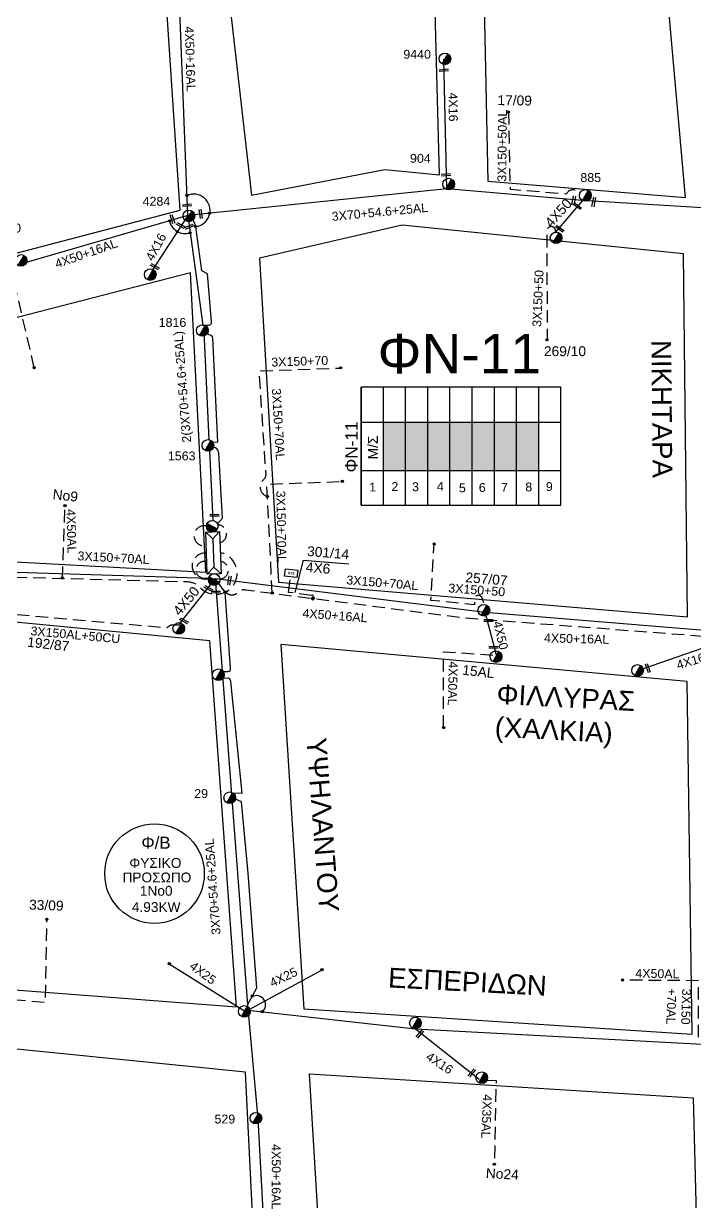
# Model space of a CAD drawing. Header units: millimetres. Extents: x 938 to 3112, y 793 to 1825.
# Drawn here: x 1179.6 to 1315.6, y 1448.9 to 1687.6 of the extents above; entities that cross this region are included whole.
import ezdxf
from ezdxf.enums import TextEntityAlignment as Align

# ---------------------------------------------------------------- set-up
doc = ezdxf.new("R2010")
doc.units = ezdxf.units.MM
doc.linetypes.add('DASHED', pattern=[19.05, 12.7, -6.35])
for name, color, linetype in [('Pillar OTE', 7, 'Continuous'), ('Ασφαλειοκιβώτια Χ.Τ 6 αναχωρήσεων', 7, 'Continuous'), ('Ασφαλειοκιβώτια Χ.Τ 9 αναχωρήσεων', 7, 'Continuous'), ('Γέφυρες Εναερίου Δικτύου', 7, 'Continuous'), ('Γυμνά εναέρια ΧΤ (3Φ)   4x16AL', 7, 'Continuous'), ('Γυμνά εναέρια ΧΤ (3Φ)   4x35AL', 7, 'Continuous'), ('Γυμνά εναέρια ΧΤ (3Φ)   4x50AL', 7, 'Continuous'), ('Γυμνά εναέρια ΧΤ και ΦΟΠ (3Φ)   4x50+16AL', 7, 'Continuous'), ('Εναέρια παροχή ΧΤ 4x16', 7, 'SYN_LINE'), ('Εναέρια παροχή ΧΤ 4x25', 7, 'SYN_LINE'), ('Επιγραφές - Σχήματα', 7, 'Continuous'), ('Καλώδια ΧΤ   3x150+50AL', 7, 'DASHED'), ('Καλώδια ΧΤ   3x150+50ALXLPE', 7, 'DASHED'), ('Καλώδια ΧΤ   3x150+70AL', 7, 'DASHED'), ('Καλώδια ΧΤ   3x150AL+50CU', 7, 'DASHED'), ('Καλώδια ΧΤ   4x50AL', 7, 'DASHED'), ('Μηχανική τομή', 7, 'Continuous'), ('Στύλος ΦΜ', 7, 'Continuous'), ('Στύλος ΦΜ @ 1', 7, 'Continuous'), ('Συνδέσεις', 7, 'Continuous'), ('Συνεστραμμένα ΧΤ   3x70+54.6+25AL', 7, 'SYN_LINE'), ('Υποσταθμός εναέριος 2 στύλων', 7, 'Continuous'), ('Υποσταθμός πόλεως', 7, 'Continuous'), ('Υπόβαθρο ΔΕΗ', 7, 'Continuous'), ('Υπόγεια Καλώδια Δικτύου ΧΤ   .15', 7, 'DASHED'), ('Υπόγεια καλώδια Παροχών ΧΤ   4x6', 7, 'DASHED')]:
    doc.layers.add(name, color=color, linetype=linetype)
doc.styles.add('ar', font='arial.ttf')
doc.styles.get("Standard").update_dxf_attribs({"font": 'arial.ttf'})
doc.linetypes.add('SYN_LINE', pattern='A,0.5,-0.0001,["/\\/\\/\\/",Standard,S=0.1,R=0,X=0,Y=-0.05],-0.25', length=0.7501)
doc.dimstyles.new('ISO-25', dxfattribs={"dimtxt": 2.5, "dimasz": 2.5, "dimexe": 1.25, "dimexo": 0.625, "dimtad": 1, "dimtxsty": 'Standard', "dimcen": 2.5, "dimaunit": 2, "dimazin": 0, "dimtfac": 1, "dimtmove": 0, "dimatfit": 3, "dimfxl": 1, "dimarcsym": 0})

# ---------------------------------------------------------------- blocks, each defined once
blk = doc.blocks.new('ΥΠΟΣΤΑΘΜΟΣ ΕΝΑΕΡΙΟΣ ΕΠΙ 2 ΣΤΥΛΩΝ')
at = {"layer": 'Υποσταθμός εναέριος 2 στύλων', "linetype": 'Continuous'}
for points in [[(-11.97, -2.11, 0.574793), (-8.45, -0.07, 0.268822), (-9.64, 1.98)], [(9.68, -2.15, 0.574793), (13.19, -0.1, 0.268822), (12.01, 1.95)]]:
    blk.add_hatch(color=256, dxfattribs=at).paths.add_polyline_path(points)
for p, q in [((-11.97, -2.11), (-9.64, 1.98)), ((9.68, -2.15), (12.01, 1.95))]:
    blk.add_line(p, q, dxfattribs=at)
for centre in [(-10.81, -0.07), (10.84, -0.1)]:
    blk.add_circle(centre, 2.36, dxfattribs=at)
at = {"layer": 'Υποσταθμός πόλεως', "linetype": 'Continuous', "ltscale": 40}
blk.add_lwpolyline([(-8.57, 2.82), (8.57, 2.82), (8.57, -2.82), (-8.57, -2.82)], close=True, dxfattribs=at)
for points in [[(-5.75, 0), (-8.57, 2.82)], [(-8.57, -2.82), (-5.75, 0)], [(-5.75, 0), (5.75, 0)], [(5.75, 0), (8.57, 2.82)], [(8.57, -2.82), (5.75, 0)]]:
    blk.add_lwpolyline(points, dxfattribs=at)
at = {"layer": 'Υποσταθμός εναέριος 2 στύλων', "ltscale": 40, "flags": 1}
for tag, p in [('ΜΕΤΑΣΧΗΜΑΤΙΣΜΟΣ', (14.09, 2.51)), ('ΙΣΧΥΣ', (14.07, -0.28)), ('ΑΡΙΘΜΟΣ', (14.19, -3))]:
    blk.add_attdef(tag, p, '', height=1.8, dxfattribs=at)
blk = doc.blocks.new('ΥΠΑΡΧΩΝ ΤΣΙΜΕΝΤΕΝΙΟΣ ΣΤΥΛΟΣ')
at = {"layer": 'Στύλος ΦΜ'}
blk.add_hatch(color=256, dxfattribs=at).paths.add_polyline_path([(-1.29, -2.28, 0.574793), (2.62, 0, 0.268822), (1.3, 2.27)])
blk.add_line((-1.29, -2.28), (1.3, 2.27), dxfattribs=at)
blk.add_circle((0, 0), 2.62, dxfattribs=at)
at = {"layer": 'Στύλος ΦΜ', "flags": 4}
for tag, p in [('ΑΡΙΘΜΟΣ', (-4.68, 8.05)), ('ΤΥΠΟΣ', (-4.91, 3.03))]:
    blk.add_attdef(tag, p, '', height=4, dxfattribs=at)
blk = doc.blocks.new('_ΣΥΝΔΕΣΗ')
at = {"layer": 'Συνδέσεις', "linetype": 'SYN_LINE', "ltscale": 40}
blk.add_hatch(color=256, dxfattribs=at).paths.add_polyline_path([(0.5, -0.01, 1), (-0.5, -0.01, 1)])
at = {"layer": 'Συνδέσεις'}
blk.add_circle((0, -0.01), 0.5, dxfattribs=at)
blk = doc.blocks.new('ΜΗΧΑΝΙΚΗ ΤΟΜΗ')
at = {"layer": 'Μηχανική τομή', "ltscale": 40}
for p, q in [((-1.89, 0.78), (1.89, 0.78)), ((1.89, 0), (-1.89, 0))]:
    blk.add_line(p, q, dxfattribs=at)
blk = doc.blocks.new('ΑΣΦΑΛΕΙΟΚΙΒΩΤΙΟ ΥΠΟΣΤΑΘΜΟΥ 9 ΑΝΑΧΩΡΗΣΕΩΝ')
at = {"layer": 'Ασφαλειοκιβώτια Χ.Τ 9 αναχωρήσεων', "ltscale": 40}
for p, q in [((-23.8, 40.36), (24.02, 40.36)), ((-9.72, 40.36), (-9.72, -40.64)), ((9.94, 40.36), (9.94, -40.64)), ((-23.8, 31.36), (24.02, 31.36)), ((-23.8, 22.36), (24.02, 22.36)), ((-23.8, 13.36), (24.02, 13.36)), ((-23.8, 4.36), (24.02, 4.36)), ((-23.8, -4.64), (24.02, -4.64)), ((-23.8, -13.64), (24.02, -13.64)), ((-23.8, -22.64), (24.02, -22.64)), ((-23.8, -31.64), (24.02, -31.64))]:
    blk.add_line(p, q, dxfattribs=at)
at = {"layer": 'Ασφαλειοκιβώτια Χ.Τ 9 αναχωρήσεων'}
blk.add_lwpolyline([(-23.8, -40.64), (24.02, -40.64), (24.02, 40.36), (-23.8, 40.36)], close=True, dxfattribs=at)
for s, p in [('1', (-18.22, 37.06)), ('2', (-18.02, 28.07)), ('3', (-18.09, 19.73)), ('4', (-17.94, 9.66)), ('5', (-18.55, 0.71)), ('6', (-18.4, -7.35)), ('7', (-18.34, -16.37)), ('8', (-18.19, -26.2)), ('9', (-18.02, -34.53))]:
    blk.add_text(s, height=3.6, rotation=270, dxfattribs=at).set_placement(p)
at = {"layer": 'Ασφαλειοκιβώτια Χ.Τ 9 αναχωρήσεων', "ltscale": 40}
for tag, height, p in [('ΟΝΟΜΑ', 5, (-0.16, 44.31)), ('ΚΕΙΜΕΝΟ 1', 2, (17.06, 35.59)), ('ΚΕΙΜΕΝΟ 2', 2, (17.06, 26.88)), ('ΚΕΙΜΕΝΟ 3', 2, (17.06, 17.69)), ('ΚΕΙΜΕΝΟ 4', 2, (17.06, 8.71)), ('ΚΕΙΜΕΝΟ 5', 2, (17.06, -0.13)), ('ΚΕΙΜΕΝΟ 6', 2, (17.06, -9.05)), ('ΚΕΙΜΕΝΟ 7', 2, (17.06, -18.13)), ('ΚΕΙΜΕΝΟ 8', 2, (17.06, -26.85)), ('ΚΕΙΜΕΝΟ 9', 2, (17.06, -35.99)), ('ΣΧ', 2, (-0.1, -42.64))]:
    blk.add_attdef(tag, text='', height=height, dxfattribs=at).set_placement(p, align=Align.MIDDLE_CENTER)
blk = doc.blocks.new('TSONTA XT1')
at = {"ltscale": 40}
h = blk.add_hatch(color=256, dxfattribs=at)
h.dxf.hatch_style = 1
h.paths.add_polyline_path([(595.96, 2487.66), (597.07, 2488.77), (595.96, 2489.87), (594.85, 2488.77)])
blk.add_lwpolyline([(594.85, 2488.77), (595.96, 2489.87), (597.07, 2488.77), (595.96, 2487.66)], close=True, dxfattribs=at)
blk = doc.blocks.new('PILLAR ΟΤΕ')
at = {"layer": 'Pillar OTE', "ltscale": 40}
blk.add_lwpolyline([(-3.31, 2.02), (3.39, 2.02), (3.39, -1.99), (-3.31, -1.99)], close=True, dxfattribs=at)
at = {"layer": 'Pillar OTE', "insert": (-1.81, 0.71), "char_height": 1.3575, "width": 109.961, "attachment_point": 1}
blk.add_mtext('{\\fArial|b1|i0|c161|p34;OTE}', dxfattribs=at)

msp = doc.modelspace()

# ---------------------------------------------------------------- hatches: boundary and pattern name
at = {"layer": 'Ασφαλειοκιβώτια Χ.Τ 6 αναχωρήσεων'}
for color, points in [(85, [(1252.56, 1606.89), (1252.56, 1597.07), (1257.06, 1597.07), (1257.06, 1606.89)]), (27, [(1257.06, 1606.89), (1257.06, 1597.07), (1261.56, 1597.07), (1261.56, 1606.89)]), (2, [(1261.56, 1606.89), (1261.56, 1597.07), (1266.06, 1597.07), (1266.06, 1606.89)]), (30, [(1266.06, 1606.89), (1266.06, 1597.07), (1270.56, 1597.07), (1270.56, 1606.89)]), (6, [(1270.56, 1606.89), (1270.56, 1597.07), (1275.06, 1597.07), (1275.06, 1606.89)])]:
    msp.add_hatch(color=color, dxfattribs=at).paths.add_polyline_path(points)
at = {"layer": 'Γέφυρες Εναερίου Δικτύου', "linetype": 'DASHED', "ltscale": 0.2}
h = msp.add_hatch(color=62, dxfattribs=at)
h.dxf.hatch_style = 1
h.paths.add_polyline_path([(1284.05, 1606.88), (1279.55, 1606.88), (1279.55, 1597.05), (1284.05, 1597.05)])
at = {"layer": 'Επιγραφές - Σχήματα', "linetype": 'DASHED', "ltscale": 0.2}
h = msp.add_hatch(color=1, dxfattribs=at)
h.dxf.hatch_style = 1
h.paths.add_polyline_path([(1279.55, 1606.88), (1275.05, 1606.88), (1275.05, 1597.05), (1279.55, 1597.05)])

# ---------------------------------------------------------------- linework, layer by layer
at = {"layer": 'Γέφυρες Εναερίου Δικτύου', "color": 1, "flags": 128}
msp.add_lwpolyline([(1225.12, 1487.65), (1259.1, 1483.88), (1326.12, 1480.3)], dxfattribs=at)
at = {"layer": 'Γέφυρες Εναερίου Δικτύου', "color": 0, "ltscale": 0.2}
for centre, radius, start, end in [((1214.11, 1649.76), 3.32, 277.2338, 114.2831), ((1212.42, 1648.39), 3.3, 192.9966, 286.9022)]:
    msp.add_arc(centre, radius, start, end, dxfattribs=at)
at = {"layer": 'Γέφυρες Εναερίου Δικτύου', "color": 0, "linetype": 'Continuous', "ltscale": 0.2}
msp.add_arc((1226.83, 1488.75), 1.87, 310.7829, 118.9722, dxfattribs=at)
at = {"layer": 'Γυμνά εναέρια ΧΤ (3Φ)   4x16AL', "color": 85, "flags": 128}
msp.add_lwpolyline([(1325.91, 1564.02), (1305.22, 1556.86)], dxfattribs=at)
at = {"layer": 'Γυμνά εναέρια ΧΤ (3Φ)   4x35AL', "color": 1, "linetype": 'DASHED', "ltscale": 0.2, "flags": 128}
msp.add_lwpolyline([(1273.38, 1473.52), (1275.42, 1473.41), (1275.06, 1456.42)], dxfattribs=at)
at = {"layer": 'Γυμνά εναέρια ΧΤ (3Φ)   4x50AL', "color": 62, "linetype": 'Continuous', "ltscale": 0.2, "flags": 128}
msp.add_lwpolyline([(1292.93, 1651.77), (1287.34, 1645.24)], dxfattribs=at)
at = {"layer": 'Γυμνά εναέρια ΧΤ (3Φ)   4x50AL', "color": 85, "flags": 128}
msp.add_lwpolyline([(1275.5, 1559.6), (1273.23, 1568.35)], dxfattribs=at)
at = {"layer": 'Γυμνά εναέρια ΧΤ και ΦΟΠ (3Φ)   4x50+16AL', "color": 62, "flags": 128}
msp.add_lwpolyline([(1212.9, 1648.71), (1211.17, 1693.78), (1202.06, 1728.59)], dxfattribs=at)
at = {"layer": 'Γυμνά εναέρια ΧΤ και ΦΟΠ (3Φ)   4x50+16AL', "color": 85, "flags": 128}
msp.add_lwpolyline([(1218.47, 1575.19), (1273.23, 1568.35), (1325.91, 1564.02), (1323.63, 1605.92), (1324.99, 1649.81)], dxfattribs=at)
at = {"layer": 'Γυμνά εναέρια ΧΤ και ΦΟΠ (3Φ)   4x50+16AL', "color": 30, "flags": 128}
msp.add_lwpolyline([(1212.9, 1648.71), (1178.53, 1638.76), (1151.68, 1625.19), (1114.35, 1613.27)], dxfattribs=at)
at = {"layer": 'Γυμνά εναέρια ΧΤ και ΦΟΠ (3Φ)   4x50+16AL', "color": 2, "flags": 128}
msp.add_lwpolyline([(1217.12, 1575.15), (1176.07, 1576.42), (1107.69, 1580.86), (1108.09, 1582.32)], dxfattribs=at)
at = {"layer": 'Γυμνά εναέρια ΧΤ και ΦΟΠ (3Φ)   4x50+16AL', "color": 6, "linetype": 'DASHED', "ltscale": 0.2, "flags": 128}
msp.add_lwpolyline([(1220.53, 1572.4, 0.422254), (1223.25, 1572.46, -0.274268), (1224.65, 1572.88), (1268.98, 1567.19), (1321.59, 1563.17)], format="xyb", dxfattribs=at)
at = {"layer": 'Γυμνά εναέρια ΧΤ και ΦΟΠ (3Φ)   4x50+16AL', "color": 27, "flags": 128}
msp.add_lwpolyline([(1225.02, 1488.77), (1227.13, 1465.68), (1229.78, 1417.13)], dxfattribs=at)
at = {"layer": 'Εναέρια παροχή ΧΤ 4x16', "color": 62, "linetype": 'SYN_LINE', "ltscale": 20, "flags": 128}
msp.add_lwpolyline([(1265.4, 1654.17), (1264.85, 1680.44)], dxfattribs=at)
at = {"layer": 'Εναέρια παροχή ΧΤ 4x16', "color": 30, "linetype": 'SYN_LINE', "ltscale": 15, "flags": 128}
msp.add_lwpolyline([(1212.9, 1648.71), (1205.66, 1637.51)], dxfattribs=at)
at = {"layer": 'Εναέρια παροχή ΧΤ 4x16', "color": 1, "ltscale": 20, "flags": 128}
msp.add_lwpolyline([(1259.1, 1483.88), (1271.97, 1473.68)], dxfattribs=at)
at = {"layer": 'Εναέρια παροχή ΧΤ 4x25', "color": 27, "linetype": 'SYN_LINE', "ltscale": 20, "flags": 128}
msp.add_lwpolyline([(1209.18, 1497.05), (1224.63, 1487.38), (1240.15, 1495.86)], dxfattribs=at)
at = {"layer": 'Επιγραφές - Σχήματα', "color": 202}
msp.add_circle((1206.18, 1515.35), 10.09, dxfattribs=at)
at = {"layer": 'Επιγραφές - Σχήματα', "color": 30, "linetype": 'DASHED', "ltscale": 0.2}
msp.add_arc((1218.92, 1584.18), 1.86, 286.8143, 86.4812, dxfattribs=at)
at = {"layer": 'Επιγραφές - Σχήματα', "color": 2, "linetype": 'DASHED', "ltscale": 0.2}
msp.add_arc((1216.29, 1576.91), 1.71, 73.2403, 303.5112, dxfattribs=at)
at = {"layer": 'Επιγραφές - Σχήματα', "color": 85, "linetype": 'DASHED', "ltscale": 0.2}
msp.add_arc((1219.36, 1576.84), 1.78, 273.0295, 82.1813, dxfattribs=at)
at = {"layer": 'Καλώδια ΧΤ   3x150+50AL', "color": 62, "linetype": 'DASHED', "ltscale": 0.2, "flags": 128}
for points in [[(1277.91, 1669.69), (1278.26, 1654.06), (1289.72, 1653.13, -0.695941), (1292.35, 1653.02)], [(1287.45, 1645.38, 1.127452), (1285.72, 1645.65), (1285.75, 1623.51)]]:
    msp.add_lwpolyline(points, format="xyb", dxfattribs=at)
at = {"layer": 'Καλώδια ΧΤ   3x150+50AL', "color": 85, "linetype": 'DASHED', "ltscale": 0.2, "flags": 128}
msp.add_lwpolyline([(1272.96, 1570.26), (1272.56, 1571.24, 0.776732), (1271.02, 1571.03), (1271.03, 1569.84), (1262.19, 1570.72), (1262.87, 1582.13)], format="xyb", dxfattribs=at)
at = {"layer": 'Καλώδια ΧΤ   3x150+50ALXLPE', "color": 62, "linetype": 'DASHED', "ltscale": 0.2}
msp.add_arc((1216.25, 1583.81), 2.04, 76.9928, 281.6078, dxfattribs=at)
at = {"layer": 'Καλώδια ΧΤ   3x150+50ALXLPE', "color": 1, "linetype": 'DASHED', "ltscale": 0.2}
msp.add_arc((1216.44, 1577.69), 2.63, 83.8961, 285.037, dxfattribs=at)
at = {"layer": 'Καλώδια ΧΤ   3x150+70AL', "color": 6, "linetype": 'DASHED', "ltscale": 0.2, "flags": 128}
msp.add_lwpolyline([(1229.06, 1591.76, -0.575789), (1228.28, 1595.18, 0.272228), (1228.74, 1596.73), (1227.4, 1617.22), (1243.91, 1617.82)], format="xyb", dxfattribs=at)
msp.add_lwpolyline([(1230.04, 1572.19), (1228.93, 1594.29), (1244.23, 1594.83)], dxfattribs=at)
at = {"layer": 'Καλώδια ΧΤ   3x150+70AL', "color": 85, "linetype": 'DASHED', "ltscale": 0.2, "flags": 128}
msp.add_lwpolyline([(1168.05, 1530.43), (1150.5, 1530.51), (1151.11, 1495.88), (1156.43, 1491.86), (1184.06, 1489.25), (1184.35, 1506.06)], dxfattribs=at)
at = {"layer": 'Καλώδια ΧΤ   3x150AL+50CU', "color": 27, "linetype": 'DASHED', "ltscale": 0.2, "flags": 128}
msp.add_lwpolyline([(1210.99, 1565.73), (1209.51, 1565.73), (1208.67, 1565.15), (1170.95, 1568.43)], dxfattribs=at)
at = {"layer": 'Καλώδια ΧΤ   4x50AL', "color": 30, "linetype": 'DASHED', "ltscale": 0.2, "flags": 128}
msp.add_lwpolyline([(1181.8, 1617.86), (1176.77, 1639.56)], dxfattribs=at)
at = {"layer": 'Καλώδια ΧΤ   4x50AL', "color": 6, "linetype": 'DASHED', "ltscale": 0.2, "flags": 128}
msp.add_lwpolyline([(1187.5, 1575.09), (1188.02, 1589.87)], dxfattribs=at)
msp.add_lwpolyline([(1177.8, 1575.46), (1212.69, 1574.54, -0.167818), (1215.25, 1573.59, 1.425444), (1219.53, 1580.42)], format="xyb", dxfattribs=at)
at = {"layer": 'Καλώδια ΧΤ   4x50AL', "color": 27, "flags": 128}
msp.add_lwpolyline([(1218.47, 1575.19), (1210.99, 1565.73)], dxfattribs=at)
at = {"layer": 'Καλώδια ΧΤ   4x50AL', "color": 85, "linetype": 'DASHED', "ltscale": 0.2, "flags": 128}
msp.add_lwpolyline([(1264.78, 1544.91), (1264.78, 1560.31), (1275.5, 1559.6)], dxfattribs=at)
at = {"layer": 'Καλώδια ΧΤ   4x50AL', "color": 1, "linetype": 'DASHED', "ltscale": 0.2, "flags": 128}
msp.add_lwpolyline([(1316.42, 1482.19), (1316.47, 1493.64), (1301.04, 1493.76)], dxfattribs=at)
at = {"layer": 'Συνεστραμμένα ΧΤ   3x70+54.6+25AL', "color": 62, "linetype": 'SYN_LINE', "ltscale": 20, "flags": 128}
for points in [[(1265.4, 1654.17), (1212.9, 1648.71)], [(1292.88, 1651.8), (1265.4, 1654.17)], [(1324.99, 1649.81), (1292.94, 1651.8)]]:
    msp.add_lwpolyline(points, dxfattribs=at)
at = {"layer": 'Συνεστραμμένα ΧΤ   3x70+54.6+25AL', "color": 30, "linetype": 'SYN_LINE', "ltscale": 20, "flags": 128}
for points in [[(1212.9, 1648.71), (1215.99, 1626.5)], [(1216.08, 1625.81), (1216.17, 1625.18), (1217.2, 1603.31)], [(1217.24, 1602.53), (1217.97, 1586.94)]]:
    msp.add_lwpolyline(points, dxfattribs=at)
at = {"layer": 'Συνεστραμμένα ΧΤ   3x70+54.6+25AL', "color": 62, "linetype": 'SYN_LINE', "ltscale": 20, "flags": 128}
for points in [[(1215.99, 1626.5), (1217.14, 1626.5, 0.467968), (1217.75, 1627.22), (1216.9, 1636.91), (1215.8, 1637.52), (1214.52, 1646.47, 0.247546), (1212.9, 1648.71, 3.137484)], [(1217.42, 1602.85), (1219.03, 1602.81), (1218, 1623.88, 0.411168), (1217.27, 1624.55), (1216.17, 1625.18)], [(1218.97, 1586.22), (1219.94, 1587.38), (1219.21, 1600.56, 0.569978), (1217.28, 1601.57)]]:
    msp.add_lwpolyline(points, format="xyb", dxfattribs=at)
at = {"layer": 'Συνεστραμμένα ΧΤ   3x70+54.6+25AL', "color": 27, "linetype": 'SYN_LINE', "ltscale": 20, "flags": 128}
for points in [[(1218.47, 1575.19), (1221.79, 1531.38)], [(1221.92, 1529.66), (1225.02, 1488.77)]]:
    msp.add_lwpolyline(points, dxfattribs=at)
at = {"layer": 'Συνεστραμμένα ΧΤ   3x70+54.6+25AL', "color": 1, "linetype": 'SYN_LINE', "ltscale": 20, "flags": 128}
for points in [[(1219.91, 1556.29), (1221.06, 1556.31, 0.459093), (1221.61, 1556.96), (1220.53, 1572.4), (1218.47, 1575.19)], [(1221.78, 1531.73), (1223.96, 1531.66), (1221.66, 1554.29, 0.278206), (1221.17, 1554.95), (1220.02, 1554.88)]]:
    msp.add_lwpolyline(points, format="xyb", dxfattribs=at)
msp.add_lwpolyline([(1225.02, 1488.77), (1226.94, 1492.21), (1225.17, 1515.44), (1223.84, 1529.9), (1221.85, 1530.8)], dxfattribs=at)
at = {"layer": 'Υπόβαθρο ΔΕΗ', "flags": 128}
for points in [[(1272.04, 1736.65), (1273.72, 1655.71), (1313.82, 1652.38), (1305.59, 1744.99), (1302.98, 1746.57)], [(1272.04, 1736.65), (1273.72, 1655.71), (1313.82, 1652.38), (1305.59, 1744.99), (1302.98, 1746.57)], [(1225.82, 1652.86), (1252.85, 1658.09), (1263.95, 1656.98), (1261.9, 1733.48), (1215.45, 1721.2), (1219.97, 1704.49)], [(1225.82, 1652.86), (1252.85, 1658.09), (1263.95, 1656.98), (1261.9, 1733.48), (1215.45, 1721.2), (1219.97, 1704.49)], [(1126.78, 1691.2), (1128.7, 1681.16), (1117.91, 1624.56), (1168, 1638.5), (1211.36, 1649.82), (1207.81, 1703.67), (1204.01, 1717.05)], [(1126.78, 1691.2), (1128.7, 1681.16), (1117.91, 1624.56), (1168, 1638.5), (1211.36, 1649.82), (1207.81, 1703.67), (1204.01, 1717.05)], [(1314.19, 1567.38), (1313.39, 1640.96), (1256.35, 1646.75), (1227.45, 1640.09), (1231.31, 1574.39)], [(1314.19, 1567.38), (1313.39, 1640.96), (1256.35, 1646.75), (1227.45, 1640.09), (1231.31, 1574.39)], [(1216.61, 1576.47), (1213.47, 1637.12), (1114.52, 1611.66), (1109.29, 1582.31), (1164.28, 1579.26)], [(1216.61, 1576.47), (1213.47, 1637.12), (1114.52, 1611.66), (1109.29, 1582.31), (1164.28, 1579.26)], [(1152.91, 1496.6), (1156.62, 1493.43), (1222.81, 1488.36), (1217.42, 1562.54), (1151.06, 1568.85)], [(1152.91, 1496.6), (1156.62, 1493.43), (1222.81, 1488.36), (1217.42, 1562.54), (1151.06, 1568.85)], [(1236.45, 1487.97), (1315.16, 1482.84), (1314.13, 1554.27), (1231.8, 1561.76)], [(1236.45, 1487.97), (1315.16, 1482.84), (1314.13, 1554.27), (1231.8, 1561.76)], [(1226.75, 1341.88), (1232.92, 1346.42), (1226.88, 1430.01), (1224.61, 1475.1), (1135.18, 1484.07), (1134.4, 1483.29), (1157.59, 1407.51), (1170.13, 1373.44)], [(1226.75, 1341.88), (1232.92, 1346.42), (1226.88, 1430.01), (1224.61, 1475.1), (1135.18, 1484.07), (1134.4, 1483.29), (1157.59, 1407.51), (1170.13, 1373.44)], [(1237.58, 1474.76), (1315.35, 1469.89), (1317.04, 1403.72), (1308.78, 1397.48), (1241.09, 1416.37)], [(1237.58, 1474.76), (1315.35, 1469.89), (1317.04, 1403.72), (1308.78, 1397.48), (1241.09, 1416.37)]]:
    msp.add_lwpolyline(points, close=True, dxfattribs=at)
msp.add_lwpolyline([(1236.39, 1578.89), (1245.59, 1578.13)], dxfattribs=at)
at = {"layer": 'Υπόγεια καλώδια Παροχών ΧΤ   4x6', "color": 6, "linetype": 'DASHED', "ltscale": 0.2}
msp.add_lwpolyline([(1238.32, 1571.44, 0.822345), (1238.04, 1571.75), (1233.33, 1572.36), (1233.73, 1575.48)], format="xyb", dxfattribs=at)

# ---------------------------------------------------------------- block references
at = {"layer": 'Pillar OTE', "xscale": 0.375, "yscale": 0.375, "zscale": 0.375, "rotation": 353.8145471443128}
msp.add_blockref('PILLAR ΟΤΕ', (1233.85, 1576.23), dxfattribs=at)
at = {"layer": 'Ασφαλειοκιβώτια Χ.Τ 9 αναχωρήσεων', "xscale": 0.5, "yscale": 0.5, "zscale": 0.5, "rotation": 90}
msp.add_blockref('ΑΣΦΑΛΕΙΟΚΙΒΩΤΙΟ ΥΠΟΣΤΑΘΜΟΥ 9 ΑΝΑΧΩΡΗΣΕΩΝ', (1268.24, 1601.91), dxfattribs=at).add_auto_attribs({'ΟΝΟΜΑ': 'ΦΝ-11'})
at = {"layer": 'Μηχανική τομή'}
for p, xscale, yscale, zscale, rotation in [((1264.8, 1678.36), 0.5000000000000131, 0.5000000000000131, 0.5000000000000131, 184.3831072457181), ((1265.25, 1657.17), 0.5000000000000131, 0.5000000000000131, 0.5000000000000131, 184.3831072457181), ((1290.96, 1651.82), 0.5000000000000013, 0.5000000000000013, 0.5000000000000013, 259.2519653000477), ((1295.03, 1651.51), 0.5000000000000013, 0.5000000000000013, 0.5000000000000013, 259.2519653000477), ((1212.76, 1651), 0.5000000000000131, 0.5000000000000131, 0.5000000000000131, 184.3831072457181), ((1215.34, 1649.04), 0.4999999999999737, 0.4999999999999737, 0.4999999999999737, 278.2548495883136), ((1291.74, 1650.49), 0.4999999999999936, 0.4999999999999936, 0.4999999999999936, 323.3746325695993), ((1209.61, 1647.95), 0.4999999999999804, 0.4999999999999804, 0.4999999999999804, 287.7122593191195), ((1211.39, 1646.53), 0.4999999999999193, 0.4999999999999193, 0.4999999999999193, 331.3658888385778), ((1213.14, 1646.63), 0.5000000000000376, 0.5000000000000376, 0.5000000000000376, 201.5277077003268), ((1288.2, 1645.89), 0.4999999999999936, 0.4999999999999936, 0.4999999999999936, 323.3746325695993), ((1206.14, 1638.19), 0.4999999999999193, 0.4999999999999193, 0.4999999999999193, 331.3658888385778), ((1218.36, 1587.79), 0.4999999999999269, 0.4999999999999269, 0.4999999999999269, 359.1130038989032), ((1221.54, 1574.73), 0.4999999999999809, 0.4999999999999809, 0.4999999999999809, 81.0283720994565), ((1217.01, 1572.96), 0.4999999999999193, 0.4999999999999193, 0.4999999999999193, 331.3658888385778), ((1218.58, 1572.22), 0.4999999999999269, 0.4999999999999269, 0.4999999999999269, 359.1130038989032), ((1212.04, 1566.43), 0.4999999999999191, 0.4999999999999191, 0.4999999999999191, 331.3658888385778), ((1273.89, 1566.46), 0.4999999999999269, 0.4999999999999269, 0.4999999999999269, 359.1130038989032), ((1274.87, 1561.04), 0.4999999999999269, 0.4999999999999269, 0.4999999999999269, 359.1130038989032), ((1306.37, 1557.06), 0.4999999999999568, 0.4999999999999568, 0.4999999999999568, 108.7331415844752), ((1260.11, 1482.72), 0.4999999999999677, 0.4999999999999677, 0.4999999999999677, 48.57427349971942), ((1270.63, 1474.85), 0.4999999999999677, 0.4999999999999677, 0.4999999999999677, 48.57427349971942)]:
    msp.add_blockref('ΜΗΧΑΝΙΚΗ ΤΟΜΗ', p, dxfattribs=dict(at, xscale=xscale, yscale=yscale, zscale=zscale, rotation=rotation))
at = {"layer": 'Στύλος ΦΜ @ 1', "ltscale": 40}
ref = msp.add_blockref('ΥΠΑΡΧΩΝ ΤΣΙΜΕΝΤΕΝΙΟΣ ΣΤΥΛΟΣ', (1265.04, 1680.48), dxfattribs=dict(at, xscale=0.4499999999998181, yscale=0.4499999999998181, zscale=0.4499999999998181))
ref.add_attrib('ΤΥΠΟΣ', '9440', (1256.62, 1680.51), dxfattribs={"layer": 'Στύλος ΦΜ', "height": 1.8, "flags": 4})
ref = msp.add_blockref('ΥΠΑΡΧΩΝ ΤΣΙΜΕΝΤΕΝΙΟΣ ΣΤΥΛΟΣ', (1265.04, 1680.48), dxfattribs=dict(at, xscale=0.4499999999998181, yscale=0.4499999999998181, zscale=0.4499999999998181))
ref.add_attrib('ΤΥΠΟΣ', '9440', (1256.62, 1680.51), dxfattribs={"layer": 'Στύλος ΦΜ', "height": 1.8, "flags": 4})
ref = msp.add_blockref('ΥΠΑΡΧΩΝ ΤΣΙΜΕΝΤΕΝΙΟΣ ΣΤΥΛΟΣ', (1265.8, 1655.09), dxfattribs=dict(at, xscale=0.4499999999998181, yscale=0.4499999999998181, zscale=0.4499999999998181))
ref.add_attrib('ΤΥΠΟΣ', '904', (1257.97, 1659.42), dxfattribs={"layer": 'Στύλος ΦΜ', "height": 1.8, "flags": 4})
ref = msp.add_blockref('ΥΠΑΡΧΩΝ ΤΣΙΜΕΝΤΕΝΙΟΣ ΣΤΥΛΟΣ', (1265.8, 1655.09), dxfattribs=dict(at, xscale=0.4499999999998181, yscale=0.4499999999998181, zscale=0.4499999999998181))
ref.add_attrib('ΤΥΠΟΣ', '904', (1257.97, 1659.42), dxfattribs={"layer": 'Στύλος ΦΜ', "height": 1.8, "flags": 4})
ref = msp.add_blockref('ΥΠΑΡΧΩΝ ΤΣΙΜΕΝΤΕΝΙΟΣ ΣΤΥΛΟΣ', (1293.51, 1652.8), dxfattribs=dict(at, xscale=0.4499999999998181, yscale=0.4499999999998181, zscale=0.4499999999998181))
ref.add_attrib('ΤΥΠΟΣ', '885', (1292.5, 1655.52), dxfattribs={"layer": 'Στύλος ΦΜ', "height": 1.8, "flags": 4})
ref = msp.add_blockref('ΥΠΑΡΧΩΝ ΤΣΙΜΕΝΤΕΝΙΟΣ ΣΤΥΛΟΣ', (1293.51, 1652.8), dxfattribs=dict(at, xscale=0.4499999999998181, yscale=0.4499999999998181, zscale=0.4499999999998181))
ref.add_attrib('ΤΥΠΟΣ', '885', (1292.5, 1655.52), dxfattribs={"layer": 'Στύλος ΦΜ', "height": 1.8, "flags": 4})
ref = msp.add_blockref('ΥΠΑΡΧΩΝ ΤΣΙΜΕΝΤΕΝΙΟΣ ΣΤΥΛΟΣ', (1213.15, 1648.66), dxfattribs=dict(at, xscale=0.4499999999998181, yscale=0.4499999999998181, zscale=0.4499999999998181))
ref.add_attrib('ΤΥΠΟΣ', '4284', (1203.77, 1650.71), dxfattribs={"layer": 'Στύλος ΦΜ', "height": 1.8, "flags": 4})
ref = msp.add_blockref('ΥΠΑΡΧΩΝ ΤΣΙΜΕΝΤΕΝΙΟΣ ΣΤΥΛΟΣ', (1213.15, 1648.66), dxfattribs=dict(at, xscale=0.4499999999998181, yscale=0.4499999999998181, zscale=0.4499999999998181))
ref.add_attrib('ΤΥΠΟΣ', '4284', (1203.77, 1650.71), dxfattribs={"layer": 'Στύλος ΦΜ', "height": 1.8, "flags": 4})
ref = msp.add_blockref('ΥΠΑΡΧΩΝ ΤΣΙΜΕΝΤΕΝΙΟΣ ΣΤΥΛΟΣ', (1179.14, 1639.62), dxfattribs=dict(at, xscale=0.4499999999998181, yscale=0.4499999999998181, zscale=0.4499999999998181))
ref.add_attrib('ΤΥΠΟΣ', '890', (1174.92, 1645.29), dxfattribs={"layer": 'Στύλος ΦΜ', "height": 1.8, "flags": 4})
ref = msp.add_blockref('ΥΠΑΡΧΩΝ ΤΣΙΜΕΝΤΕΝΙΟΣ ΣΤΥΛΟΣ', (1179.14, 1639.62), dxfattribs=dict(at, xscale=0.4499999999998181, yscale=0.4499999999998181, zscale=0.4499999999998181))
ref.add_attrib('ΤΥΠΟΣ', '890', (1174.92, 1645.29), dxfattribs={"layer": 'Στύλος ΦΜ', "height": 1.8, "flags": 4})
at = {"layer": 'Στύλος ΦΜ @ 1', "ltscale": 40, "xscale": 0.4499999999998181, "yscale": 0.4499999999998181, "zscale": 0.4499999999998181}
for p in [(1287.59, 1644.21), (1287.59, 1644.21), (1205.32, 1636.76), (1205.32, 1636.76), (1272.94, 1568.73), (1272.94, 1568.73), (1211.1, 1565.04), (1211.1, 1565.04), (1275.4, 1559.34), (1275.4, 1559.34), (1219.11, 1555.66), (1219.11, 1555.66), (1304.1, 1556.54), (1304.1, 1556.54), (1224.38, 1487.43), (1224.38, 1487.43), (1259.06, 1485.09), (1259.06, 1485.09), (1272.51, 1473.99), (1272.51, 1473.99)]:
    msp.add_blockref('ΥΠΑΡΧΩΝ ΤΣΙΜΕΝΤΕΝΙΟΣ ΣΤΥΛΟΣ', p, dxfattribs=at)
at = {"layer": 'Στύλος ΦΜ @ 1', "ltscale": 40}
ref = msp.add_blockref('ΥΠΑΡΧΩΝ ΤΣΙΜΕΝΤΕΝΙΟΣ ΣΤΥΛΟΣ', (1215.87, 1625.43), dxfattribs=dict(at, xscale=0.4499999999998181, yscale=0.4499999999998181, zscale=0.4499999999998181))
ref.add_attrib('ΤΥΠΟΣ', '1816', (1207.02, 1626.17), dxfattribs={"layer": 'Στύλος ΦΜ', "height": 1.8, "flags": 4})
ref = msp.add_blockref('ΥΠΑΡΧΩΝ ΤΣΙΜΕΝΤΕΝΙΟΣ ΣΤΥΛΟΣ', (1217.01, 1602.14), dxfattribs=dict(at, xscale=0.4499999999998181, yscale=0.4499999999998181, zscale=0.4499999999998181))
ref.add_attrib('ΤΥΠΟΣ', '1563', (1208.89, 1599.11), dxfattribs={"layer": 'Στύλος ΦΜ', "height": 1.8, "flags": 4})
ref = msp.add_blockref('ΥΠΑΡΧΩΝ ΤΣΙΜΕΝΤΕΝΙΟΣ ΣΤΥΛΟΣ', (1221.42, 1530.73), dxfattribs=dict(at, xscale=0.4499999999998181, yscale=0.4499999999998181, zscale=0.4499999999998181))
ref.add_attrib('ΤΥΠΟΣ', '29', (1214.22, 1530.67), dxfattribs={"layer": 'Στύλος ΦΜ', "height": 1.8, "flags": 4})
ref = msp.add_blockref('ΥΠΑΡΧΩΝ ΤΣΙΜΕΝΤΕΝΙΟΣ ΣΤΥΛΟΣ', (1221.42, 1530.73), dxfattribs=dict(at, xscale=0.4499999999998181, yscale=0.4499999999998181, zscale=0.4499999999998181))
ref.add_attrib('ΤΥΠΟΣ', '29', (1214.22, 1530.67), dxfattribs={"layer": 'Στύλος ΦΜ', "height": 1.8, "flags": 4})
ref = msp.add_blockref('ΥΠΑΡΧΩΝ ΤΣΙΜΕΝΤΕΝΙΟΣ ΣΤΥΛΟΣ', (1226.72, 1465.79), dxfattribs=dict(at, xscale=0.4499999999998181, yscale=0.4499999999998181, zscale=0.4499999999998181))
ref.add_attrib('ΤΥΠΟΣ', '529', (1218.34, 1464.71), dxfattribs={"layer": 'Στύλος ΦΜ', "height": 1.8, "flags": 4})
ref = msp.add_blockref('ΥΠΑΡΧΩΝ ΤΣΙΜΕΝΤΕΝΙΟΣ ΣΤΥΛΟΣ', (1226.72, 1465.79), dxfattribs=dict(at, xscale=0.4499999999998181, yscale=0.4499999999998181, zscale=0.4499999999998181))
ref.add_attrib('ΤΥΠΟΣ', '529', (1218.34, 1464.71), dxfattribs={"layer": 'Στύλος ΦΜ', "height": 1.8, "flags": 4})
at = {"layer": 'Συνδέσεις', "xscale": 0.4500000000000455, "yscale": 0.4500000000000455, "zscale": 0.4500000000000455}
for p in [(1277.88, 1669.71), (1212.74, 1652.83), (1209.21, 1647.65), (1217.37, 1649.22), (1210.82, 1645.5), (1213.39, 1645.23), (1214.52, 1646.52), (1285.75, 1623.55), (1181.78, 1617.88), (1243.91, 1617.86), (1244.23, 1594.87), (1188.02, 1589.92), (1229.05, 1591.8), (1262.87, 1582.18), (1187.5, 1575.25), (1220.53, 1572.44), (1230.04, 1572.23), (1264.78, 1544.96), (1184.34, 1506.11), (1209.17, 1497.1), (1240.14, 1495.9), (1301.04, 1493.81), (1225.98, 1490.54), (1228.05, 1487.37), (1275.06, 1456.46)]:
    msp.add_blockref('_ΣΥΝΔΕΣΗ', p, dxfattribs=at)
at = {"layer": 'Συνδέσεις', "xscale": 0.2979944648033833, "yscale": 0.2979944648033833, "zscale": 0.2979944648033833, "rotation": 352.9256646262737}
msp.add_blockref('TSONTA XT1', (970.7, 857), dxfattribs=at)
at = {"layer": 'Υποσταθμός εναέριος 2 στύλων', "lineweight": 30, "xscale": 0.4999999999998773, "yscale": 0.4999999999998773, "zscale": 0.4999999999998773, "rotation": 272.1709331879213}
msp.add_blockref('ΥΠΟΣΤΑΘΜΟΣ ΕΝΑΕΡΙΟΣ ΕΠΙ 2 ΣΤΥΛΩΝ', (1218.12, 1580.36), dxfattribs=at)

# ---------------------------------------------------------------- texts
at = {"layer": 'Γυμνά εναέρια ΧΤ (3Φ)   4x16AL', "linetype": 'DASHED', "ltscale": 0.2}
msp.add_text('4X16AL', height=1.8, rotation=16.729, dxfattribs=at).set_placement((1316.33, 1558.86), align=Align.MIDDLE)
at = {"layer": 'Γυμνά εναέρια ΧΤ (3Φ)   4x35AL'}
msp.add_text('4X35AL', height=1.8, rotation=267.5081, dxfattribs=at).set_placement((1273.49, 1466.15), align=Align.MIDDLE)
at = {"layer": 'Γυμνά εναέρια ΧΤ (3Φ)   4x50AL', "linetype": 'DASHED', "ltscale": 0.2}
msp.add_text('4X50', height=1.8, rotation=283.5096, dxfattribs=at).set_placement((1276.35, 1563.65), align=Align.MIDDLE)
at = {"layer": 'Γυμνά εναέρια ΧΤ (3Φ)   4x50AL', "linetype": 'DASHED', "ltscale": 0.2, "insert": (1285.11, 1647.5), "char_height": 2, "width": 17.7581, "attachment_point": 1, "rotation": 48.1885}
msp.add_mtext('4Χ50', dxfattribs=at)
at = {"layer": 'Γυμνά εναέρια ΧΤ και ΦΟΠ (3Φ)   4x50+16AL'}
for rotation, p in [(271.8494, (1213.41, 1680.46)), (19.3178, (1192.31, 1641.06)), (355.6718, (1242.77, 1567.67)), (358.6374, (1291.74, 1562.97)), (270, (1230.85, 1453.93))]:
    msp.add_text('4X50+16AL', height=1.8, rotation=rotation, dxfattribs=at).set_placement(p, align=Align.MIDDLE)
at = {"layer": 'Εναέρια παροχή ΧΤ 4x16', "ltscale": 20}
for rotation, p in [(270.7647, (1266.72, 1670.72)), (61.1662, (1206.46, 1642.36)), (326.4662, (1263.96, 1476.96))]:
    msp.add_text('4X16', height=1.8, rotation=rotation, dxfattribs=at).set_placement(p, align=Align.MIDDLE)
at = {"layer": 'Εναέρια παροχή ΧΤ 4x25', "ltscale": 20}
for rotation, p in [(323.3364, (1215.99, 1495.23)), (25.6008, (1232.32, 1494.37))]:
    msp.add_text('4X25', height=1.8, rotation=rotation, dxfattribs=at).set_placement(p, align=Align.MIDDLE)
at = {"layer": 'Επιγραφές - Σχήματα', "color": 1, "style": 'ar'}
for s, height, p in [('Φ/Β', 2.43, (1206.47, 1521.66)), ('ΦΥΣΙΚΟ ', 1.988, (1206.74, 1517.51)), ('1No0', 1.988, (1206.52, 1511.87)), ('4.93KW', 1.988, (1206.51, 1508.57))]:
    msp.add_text(s, height=height, dxfattribs=at).set_placement(p, align=Align.MIDDLE)
at = {"layer": 'Επιγραφές - Σχήματα', "linetype": 'DASHED', "ltscale": 0.2, "attachment_point": 1}
for s, insert, char_height, width, rotation in [('17/09', (1275.7, 1673.11), 2, 17.7581, 359.2979), ('269/10', (1285.1, 1622.23), 2, 17.7581, 0.0641), ('ΝΙΚΗΤΑΡΑ', (1310.89, 1623.52), 4, 17.2922, 270.5649), ('Μ/Σ', (1249.45, 1599.3), 2, 6.6024, 90), ('Νο9', (1185.67, 1593.26), 2, 17.7581, 353.6425), ('301/14', (1237.2, 1581.75), 2, 17.7581, 355.2629), ('4Χ6', (1236.94, 1578.5), 2, 17.7581, 355.2629), ('257/07', (1269.3, 1576.43), 2, 17.7581, 355.2629), ('192/87', (1180.51, 1563.34), 2, 17.7581, 353.6425), ('ΦΙΛΛΥΡΑΣ\\P(ΧΑΛΚΙΑ)', (1275.64, 1553.77), 4, 17.2922, 356.9722), ('ΥΨΗΛΑΝΤΟΥ', (1240.96, 1543.03), 4, 17.2922, 274.285), ('33/09', (1180.79, 1510.07), 2, 18.7436, 358.0673), ('ΕΣΠΕΡΙΔΩΝ', (1253.66, 1496.3), 4, 17.2922, 356.9722), ('Νο24', (1273.4, 1455.66), 2, 17.7581, 356.927)]:
    msp.add_mtext(s, dxfattribs=dict(at, insert=insert, char_height=char_height, width=width, rotation=rotation))
at = {"layer": 'Επιγραφές - Σχήματα', "linetype": 'DASHED', "ltscale": 0.2, "insert": (1251.38, 1624.74), "char_height": 8, "width": 24.9768, "attachment_point": 1}
msp.add_mtext('ΦΝ-11', dxfattribs=at)
at = {"layer": 'Επιγραφές - Σχήματα', "color": 1, "insert": (1199.68, 1515.57), "char_height": 1.988, "width": 14.3132, "attachment_point": 1}
msp.add_mtext('ΠΡΟΣΩΠΟ', dxfattribs=at)
at = {"layer": 'Καλώδια ΧΤ   3x150+50AL', "ltscale": 0.2}
for s, rotation, p in [('3X150+50AL', 89.514, (1276.65, 1662.88)), ('3X150+50', 87.561, (1283.91, 1631.93))]:
    msp.add_text(s, height=1.8, rotation=rotation, dxfattribs=at).set_placement(p, align=Align.MIDDLE)
at = {"layer": 'Καλώδια ΧΤ   3x150+50AL', "linetype": 'DASHED', "ltscale": 0.2}
msp.add_text('3X150+50', height=1.8, rotation=355.8566, dxfattribs=at).set_placement((1271.5, 1572.85), align=Align.MIDDLE)
at = {"layer": 'Καλώδια ΧΤ   3x150+70AL', "ltscale": 0.2}
for s, rotation, p in [('3X150+70', 1.8592, (1235.61, 1619.2)), ('3X150+70AL', 273.2768, (1231.29, 1606.41)), ('3X150+70AL', 271.0472, (1231.9, 1585.65)), ('3X150+70AL', 357.0242, (1197.87, 1579.39)), ('3X150+70AL', 355.2761, (1252.36, 1574.3))]:
    msp.add_text(s, height=1.8, rotation=rotation, dxfattribs=at).set_placement(p, align=Align.MIDDLE)
at = {"layer": 'Καλώδια ΧΤ   3x150+70AL', "linetype": 'Continuous', "ltscale": 0.2, "insert": (1314.96, 1491.99), "char_height": 1.8, "width": 10.2992, "attachment_point": 1, "rotation": 268.1212}
msp.add_mtext('3Χ150\\P+70AL', dxfattribs=at)
at = {"layer": 'Καλώδια ΧΤ   3x150AL+50CU', "ltscale": 0.2}
msp.add_text('3X150AL+50CU', height=1.8, rotation=354.7688, dxfattribs=at).set_placement((1190.14, 1563.75), align=Align.MIDDLE)
at = {"layer": 'Καλώδια ΧΤ   4x50AL', "ltscale": 0.2}
for rotation, p in [(271.509, (1189.34, 1584.75)), (268.6015, (1266.63, 1553.9)), (359.0003, (1308.12, 1495.09))]:
    msp.add_text('4X50AL', height=1.8, rotation=rotation, dxfattribs=at).set_placement(p, align=Align.MIDDLE)
at = {"layer": 'Καλώδια ΧΤ   4x50AL', "linetype": 'DASHED', "ltscale": 0.2, "insert": (1209.74, 1568.76), "char_height": 2, "width": 17.7581, "attachment_point": 1, "rotation": 50.3035}
msp.add_mtext('4Χ50', dxfattribs=at)
at = {"layer": 'Συνεστραμμένα ΧΤ   3x70+54.6+25AL', "ltscale": 20}
for s, rotation, p in [('3X70+54.6+25AL', 5.4578, (1251.85, 1649.45)), ('2(3X70+54.6+25AL)', 94.4863, (1212.06, 1614.02)), ('3X70+54.6+25AL', 94.2231, (1217.96, 1512.72))]:
    msp.add_text(s, height=1.8, rotation=rotation, dxfattribs=at).set_placement(p, align=Align.MIDDLE)
at = {"layer": 'Υπόγεια Καλώδια Δικτύου ΧΤ   .15', "linetype": 'DASHED', "ltscale": 0.2, "insert": (1268.71, 1557.67), "char_height": 2, "width": 17.7581, "attachment_point": 1, "rotation": 353.6425}
msp.add_mtext('15AL', dxfattribs=at)

# ---------------------------------------------------------------- leaders
at = {"layer": 'Επιγραφές - Σχήματα', "ltscale": 40}
msp.add_leader([(1234.68, 1572.34), (1236.39, 1578.89)], dimstyle='ISO-25', override={"dimasz": 1, "dimtad": 0}, dxfattribs=at)

doc.saveas('drawing.dxf')
